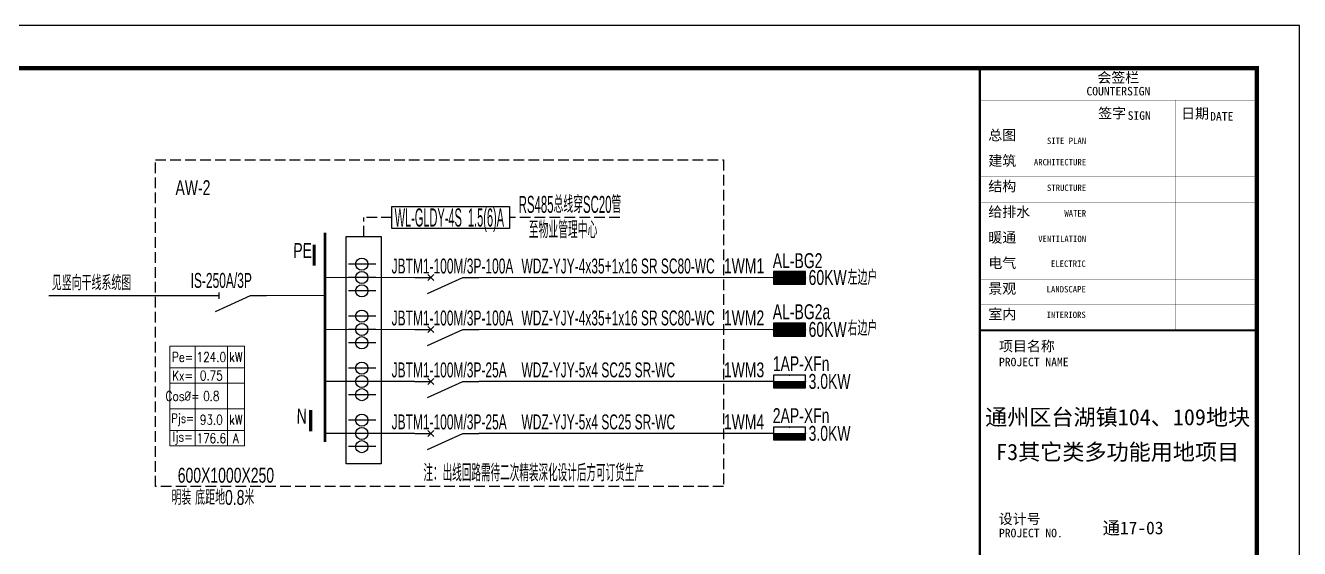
# Model space of a CAD drawing. Extents: x -292644 to 263613, y -713695 to 491457.
# Drawn here: x 176694 to 206579, y -215043 to -202777 of the extents above; entities that cross this region are included whole.
import ezdxf
from ezdxf.enums import TextEntityAlignment as Align

# ---------------------------------------------------------------- set-up
doc = ezdxf.new("R2010")
doc.units = 0
doc.header["$LTSCALE"] = 1000
doc.header["$MEASUREMENT"] = 0
doc.linetypes.add('CONTINOUS', pattern=[0])
doc.linetypes.add('DASH', pattern=[0.35, 0.25, -0.1])
doc.layers.get('0').update_dxf_attribs({"linetype": 'CONTINUOUS'})
doc.layers.get('Defpoints').update_dxf_attribs({"linetype": 'CONTINUOUS'})
for name, color, linetype in [('D-TEXT', 7, 'CONTINUOUS'), ('DQ', 7, 'CONTINOUS'), ('EL-TEXT', 3, 'CONTINUOUS'), ('ELEMENT', 3, 'CONTINUOUS'), ('EQUIP-箱柜', 3, 'CONTINUOUS'), ('SHEET_LINE', 6, 'CONTINUOUS'), ('SHEET_TEXT', 7, 'CONTINUOUS'), ('TEL_TEXT', 3, 'CONTINUOUS'), ('TEL_TITLE', 7, 'CONTINUOUS'), ('WIRE', 4, 'CONTINUOUS'), ('WIRE-照明', 1, 'CONTINUOUS'), ('字', 7, 'CONTINUOUS')]:
    doc.layers.add(name, color=color, linetype=linetype)
doc.styles.add('_COMPLEX', font='ros.shx', dxfattribs={"width": 0.6, "bigfont": 'jd.shx'})
doc.styles.add('_HZTXT', font='ROS', dxfattribs={"width": 0.8, "bigfont": 'JD'})
doc.styles.add('_TCH_LABEL', font='COMPLEX', dxfattribs={"bigfont": 'GBCBIG'})
doc.styles.add('_TEL_DIM', font='SIMPLEX', dxfattribs={"width": 0.8, "height": 3.5, "bigfont": 'HZTXT'})
doc.styles.add('B', font='ros.shx', dxfattribs={"width": 0.8, "bigfont": 'jd.shx'})
doc.styles.add('DIM_FONT', font='SIMPLEX', dxfattribs={"width": 0.7, "bigfont": 'GBCBIG'})
doc.styles.get("Standard").update_dxf_attribs({"font": 'gbenor.shx', "bigfont": 'gbcbig.shx'})
doc.styles.add('华文细黑', font='STXIHEI.TTF')

# ---------------------------------------------------------------- blocks, each defined once
blk = doc.blocks.new('A$C51FB5BAD')
at = {"layer": 'SHEET_LINE', "const_width": 50}
for points in [[(-6500, 0), (-6500, -6150), (0, -6150), (0, 0)], [(-6500, -57400), (0, -57400), (0, -6150), (-6500, -6150)]]:
    blk.add_lwpolyline(points, close=True, dxfattribs=at)
at = {"layer": 'SHEET_LINE', "const_width": 5}
for points in [[(-6500, -750), (0, -750)], [(-3914, -750), (-3914, -6150)], [(-1910, -750), (-1910, -6150)], [(-6500, -1350), (0, -1350)], [(-6500, -1950), (0, -1950)], [(-6500, -2550), (0, -2550)], [(-6500, -3150), (0, -3150)], [(-6500, -3750), (0, -3750)], [(-6500, -4350), (0, -4350)], [(-6500, -4950), (0, -4950)], [(-6500, -4950), (0, -4950)], [(-6500, -5550), (0, -5550)], [(-6500, -6150), (0, -6150)], [(-6250, -11113), (-250, -11113)]]:
    blk.add_lwpolyline(points, dxfattribs=at)
at = {"layer": 'SHEET_TEXT', "style": '华文细黑'}
for s, height, p in [('会签栏', 240, (-3250, -100)), ('COUNTERSIGN', 200, (-3250, -440))]:
    blk.add_text(s, height=height, dxfattribs=at).set_placement(p, align=Align.TOP_CENTER)
for s, height, p in [('签字', 240, (-3722, -937)), ('SIGN', 200, (-3032, -1012)), ('日期', 240, (-1779, -942)), ('DATE', 200, (-1096, -1030)), ('总图', 240, (-6300, -1450)), ('建筑', 240, (-6300, -2050)), ('结构', 240, (-6300, -2650)), ('给排水', 240, (-6300, -3250)), ('暖通', 240, (-6300, -3850)), ('电气', 240, (-6300, -4450)), ('景观', 240, (-6300, -5050)), ('室内', 240, (-6300, -5650)), ('项目名称', 240, (-6050, -6400)), ('PROJECT NAME', 200, (-6050, -6792)), ('设计号', 240, (-6054, -10452)), ('PROJECT NO.', 200, (-6050, -10803))]:
    blk.add_text(s, height=height, dxfattribs=at).set_placement(p, align=Align.TOP_LEFT)
for s, p in [('SITE PLAN', (-4006, -1630)), ('ARCHITECTURE', (-4006, -2130)), ('STRUCTURE', (-4006, -2730)), ('WATER', (-4006, -3330)), ('VENTILATION', (-4006, -3930)), ('ELECTRIC', (-4014, -4511)), ('LANDSCAPE', (-4014, -5111)), ('INTERIORS', (-4014, -5711))]:
    blk.add_text(s, height=150, dxfattribs=at).set_placement(p, align=Align.TOP_RIGHT)
at = {"layer": '字', "width": 78154.16, "attachment_point": 5, "style": '华文细黑'}
for s, insert, char_height in [('通州区台湖镇104、109地块', (-3267, -8206), 380), ('F3其它类多功能用地项目', (-3267, -9023), 380), ('通17-03', (-2906, -10797), 300)]:
    blk.add_mtext(s, dxfattribs=dict(at, insert=insert, char_height=char_height))
blk = doc.blocks.new('M_M8')
for p, q in [((-0.25, -0.2), (0, -0.75)), ((0.05, -0.25), (-0.05, -0.25))]:
    blk.add_line(p, q)
for points in [[(0, 0), (0, -0.25)], [(0, -0.75), (0, -1)]]:
    blk.add_lwpolyline(points)
at = {"style": 'DIM_FONT', "width": 0.8, "flags": 9}
blk.add_attdef('S', (0.25, -0.5), '', height=0.2, dxfattribs=at)
blk = doc.blocks.new('M_M7')
for p, q in [((-0.25, -0.2), (0, -0.75)), ((-0.047, -0.297), (0.047, -0.203)), ((-0.047, -0.203), (0.047, -0.297))]:
    blk.add_line(p, q)
for points in [[(0, 0), (0, -0.25)], [(0, -0.75), (0, -1)]]:
    blk.add_lwpolyline(points)
at = {"width": 0.8, "flags": 9}
blk.add_attdef('S', (0.25, -0.5), '', height=0.2, dxfattribs=at)
blk = doc.blocks.new('*X9')
at = {"color": 0}
for p, q in [((-250, 33), (-83, 200)), ((-250, 68), (-118, 200)), ((-250, 104), (-154, 200)), ((-250, 139), (-189, 200)), ((-250, 174), (-224, 200)), ((-247, 0), (-47, 200)), ((-212, 0), (-12, 200)), ((-177, 0), (23, 200)), ((-141, 0), (59, 200)), ((-106, 0), (94, 200)), ((-71, 0), (129, 200)), ((-35, 0), (165, 200)), ((0, 0), (200, 200)), ((35, 0), (235, 200)), ((71, 0), (250, 179)), ((106, 0), (250, 144)), ((141, 0), (250, 109)), ((177, 0), (250, 73)), ((212, 0), (250, 38)), ((247, 0), (250, 3))]:
    blk.add_line(p, q, dxfattribs=at)
blk = doc.blocks.new('$equip$00001421')
for p, q in [((0.75, 0.6), (-0.75, 0.6)), ((-0.75, 0.6), (-0.75, 0)), ((0.75, 0), (0.75, 0.6)), ((-0.75, 0), (0.75, 0))]:
    blk.add_line(p, q)
at = {"const_width": 0.6}
blk.add_lwpolyline([(-0.75, 0.3), (0.75, 0.3)], dxfattribs=at)
for p in [(0, 0.6), (-0.75, 0.3), (0, 0), (0.75, 0.3)]:
    blk.add_point(p)
at = {"xscale": 0.00300000000061118, "yscale": 0.00300000000061118, "zscale": 0.00300000000061118}
blk.add_blockref('*X9', (0, 0), dxfattribs=at)
at = {"style": '_TCH_LABEL', "flags": 9}
blk.add_attdef('A', (0, 0), '', height=0.00002, dxfattribs=at)
blk = doc.blocks.new('*X16')
at = {"color": 0}
for p, q in [((-250, 33), (-183, 100)), ((-250, 68), (-218, 100)), ((-247, 0), (-147, 100)), ((-212, 0), (-112, 100)), ((-177, 0), (-77, 100)), ((-141, 0), (-41, 100)), ((-106, 0), (-6, 100)), ((-71, 0), (29, 100)), ((-35, 0), (65, 100)), ((0, 0), (100, 100)), ((35, 0), (135, 100)), ((71, 0), (171, 100)), ((106, 0), (206, 100)), ((141, 0), (241, 100)), ((177, 0), (250, 73)), ((212, 0), (250, 38)), ((247, 0), (250, 3))]:
    blk.add_line(p, q, dxfattribs=at)
blk = doc.blocks.new('$equip$00001414')
for p, q in [((0.75, 0.6), (-0.75, 0.6)), ((-0.75, 0.6), (-0.75, 0)), ((0.75, 0), (0.75, 0.6)), ((-0.75, 0.3), (0.75, 0.3)), ((-0.75, 0), (0.75, 0))]:
    blk.add_line(p, q)
at = {"const_width": 0.3}
blk.add_lwpolyline([(-0.75, 0.15), (0.75, 0.15)], dxfattribs=at)
for p in [(0, 0.6), (-0.75, 0.3), (0, 0), (0.75, 0.3)]:
    blk.add_point(p)
at = {"xscale": 0.00300000000061118, "yscale": 0.00300000000061118, "zscale": 0.00300000000061118}
blk.add_blockref('*X16', (0, 0), dxfattribs=at)
at = {"style": '_TCH_LABEL', "flags": 9}
blk.add_attdef('A', (0, 0), '', height=0.00002, dxfattribs=at)
blk = doc.blocks.new('*T97')
at = {"layer": 'Defpoints', "color": 8, "linetype": 'ByBlock', "lineweight": 0, "transparency": 16777216}
for p, q in [((0, 0), (1749, 0)), ((0, 0), (0, -2340)), ((593, 0), (593, -2340)), ((1346, 0), (1346, -2340)), ((1749, 0), (1749, -2340)), ((0, -510), (1749, -510)), ((0, -870), (1749, -870)), ((0, -1470), (1749, -1470)), ((0, -1980), (1749, -1980)), ((0, -2340), (1749, -2340))]:
    blk.add_line(p, q, dxfattribs=at)
at = {"color": 0, "transparency": 16777216, "attachment_point": 5, "style": '_TEL_DIM'}
for s, insert, char_height, width in [('Pe=', (297, -255), 225, 593.32), ('124.0', (970, -255), 225, 752.36), ('kW', (1547, -255), 225, 402.96), ('Kx=', (297, -690), 225, 593.32), ('0.75', (970, -690), 225, 752.36), ('Cos{\\fISOCPEUR|b0|i0|c0|p34;%%C}=', (297, -1170), 225, 593.32), ('0.8', (970, -1170), 225, 752.36), ('Pjs=', (297, -1725), 210, 593.32), ('93.0', (970, -1725), 225, 752.36), ('kW', (1547, -1725), 225, 402.96), ('Ijs=', (297, -2160), 225, 593.32), ('176.6', (970, -2160), 225, 752.36), ('A', (1547, -2160), 225, 402.96)]:
    blk.add_mtext(s, dxfattribs=dict(at, insert=insert, char_height=char_height, width=width))

msp = doc.modelspace()

# ---------------------------------------------------------------- linework, layer by layer
at = {"linetype": 'DASH'}
for p, q in [((179740, -213592), (179740, -205930)), ((179740, -205930), (193068, -205930)), ((193068, -205930), (193068, -213592)), ((193068, -213592), (179740, -213592))]:
    msp.add_line(p, q, dxfattribs=at)
at = {"color": 2, "elevation": 0}
msp.add_lwpolyline([(185291, -207021), (188048, -207021), (188048, -207540), (185291, -207540)], close=True, dxfattribs=at)
at = {"linetype": 'Continuous', "const_width": 72.9}
for points in [[(183463, -207913), (183463, -208410)], [(183383, -211796), (183383, -212293)]]:
    msp.add_lwpolyline(points, dxfattribs=at)
at = {"color": 2}
for centre in [(184581, -208375), (184581, -208687), (184581, -208998), (184581, -209594), (184581, -209906), (184581, -210217), (184581, -210813), (184581, -211125), (184581, -211435), (184581, -212032), (184581, -212344), (184581, -212654)]:
    msp.add_circle(centre, 143, dxfattribs=at)
at = {"layer": 'ELEMENT'}
msp.add_lwpolyline([(184216, -207725), (185039, -207725), (185039, -213055), (184216, -213055)], close=True, dxfattribs=at)
at = {"layer": 'TEL_TITLE'}
msp.add_lwpolyline([(101479, -262177), (206579, -262177), (206579, -202777), (101479, -202777)], close=True, dxfattribs=at)
at = {"layer": 'TEL_TITLE', "const_width": 100}
msp.add_lwpolyline([(103979, -261177), (205579, -261177), (205579, -203777), (103979, -203777)], close=True, dxfattribs=at)
at = {"layer": 'WIRE', "color": 4}
for p, q in [((184915, -208375), (184273, -208375)), ((184915, -208687), (184273, -208687)), ((184915, -208998), (184273, -208998)), ((184915, -209594), (184273, -209594)), ((184915, -209906), (184273, -209906)), ((184915, -210217), (184273, -210217)), ((184915, -210813), (184273, -210813)), ((184915, -211125), (184273, -211125)), ((184915, -211435), (184273, -211435)), ((184915, -212032), (184273, -212032)), ((184915, -212344), (184273, -212344)), ((184915, -212654), (184273, -212654))]:
    msp.add_line(p, q, dxfattribs=at)
at = {"layer": 'WIRE-照明', "linetype": 'DASH'}
for p, q in [((184627, -207725), (184627, -207281, 0)), ((185291, -207281, 0), (184627, -207281, 0)), ((190637, -207281, 0), (188048, -207281, 0))]:
    msp.add_line(p, q, dxfattribs=at)
at = {"layer": 'WIRE-照明'}
msp.add_line((177240, -209111), (180851, -209111), dxfattribs=at)
at = {"layer": 'WIRE-照明', "const_width": 60}
msp.add_lwpolyline([(183720, -207639), (183720, -212545)], dxfattribs=at)
at = {"layer": 'WIRE-照明', "linetype": 'Continuous'}
for points, const_width in [([(183720, -208687), (185826, -208687)], 30), ([(187326, -208687), (194242, -208687)], 30), ([(182129, -209111), (182702, -209111)], 25), ([(182702, -209111), (183720, -209111)], 25), ([(183720, -209906), (185826, -209906)], 30), ([(187326, -209906), (194242, -209906)], 30), ([(183720, -211125), (185826, -211125)], 30), ([(187326, -211125), (194242, -211125)], 30), ([(183720, -212344), (185826, -212344)], 30), ([(187326, -212344), (194242, -212344)], 30)]:
    msp.add_lwpolyline(points, dxfattribs=dict(at, const_width=const_width))

# ---------------------------------------------------------------- block references
for name, p in [('A$C51FB5BAD', (205579, -203777)), ('*T97', (180083, -210297))]:
    msp.add_blockref(name, p)
at = {"layer": 'DQ', "xscale": 1500, "yscale": 1500, "zscale": 1500, "rotation": 90}
msp.add_blockref('M_M8', (180851, -209111), dxfattribs=at)
at = {"layer": 'ELEMENT', "xscale": 1500, "yscale": 1500, "zscale": 1500, "rotation": 90}
for p in [(185826, -208687), (185826, -209906), (185826, -211125), (185826, -212344)]:
    msp.add_blockref('M_M7', p, dxfattribs=at)
at = {"layer": 'EQUIP-箱柜', "xscale": 500, "yscale": 500, "zscale": 500}
for name, p in [('$equip$00001421', (194617, -208843)), ('$equip$00001421', (194617, -210061)), ('$equip$00001414', (194617, -211275)), ('$equip$00001414', (194617, -212494))]:
    msp.add_blockref(name, p, dxfattribs=at)

# ---------------------------------------------------------------- texts
at = {"layer": 'D-TEXT', "color": 0, "style": '_HZTXT', "width": 0.45}
msp.add_text('WL-GLDY-4S  1.5(6)A', height=428.57, dxfattribs=at).set_placement((185354, -207494))
at = {"layer": 'D-TEXT', "style": '_HZTXT', "width": 0.45}
msp.add_text('注：出线回路需待二次精装深化设计后方可订货生产', height=400, dxfattribs=at).set_placement((186028, -213468))
at = {"layer": 'EL-TEXT', "color": 255, "style": '_HZTXT', "width": 0.5}
for s, p in [('RS485总线穿SC20管', (188263, -207172, 0)), ('至物业管理中心', (188500, -207769, 0))]:
    msp.add_text(s, height=400, dxfattribs=at).set_placement(p)
at = {"layer": 'TEL_TEXT', "ltscale": 2, "style": '_COMPLEX'}
for s, width, p in [('AW-2', 0.7, (180213, -206755)), ('JBTM1-100M/3P-100A', 0.6, (185282, -208592)), ('WDZ-YJY-4x35+1x16 SR SC80-WC', 0.6, (188329, -208592)), ('1WM1', 0.7, (193076, -208590)), ('AL-BG2', 0.7, (194223, -208467)), ('IS-250A/3P', 0.6, (180568, -208930)), ('60KW', 0.7, (195064, -208861)), ('左边户', 0.7, (195977, -208861)), ('JBTM1-100M/3P-100A', 0.6, (185282, -209811)), ('WDZ-YJY-4x35+1x16 SR SC80-WC', 0.6, (188329, -209811)), ('1WM2', 0.7, (193076, -209809)), ('AL-BG2a', 0.7, (194223, -209665)), ('60KW', 0.7, (195064, -210079)), ('右边户', 0.7, (195977, -210050)), ('JBTM1-100M/3P-25A', 0.6, (185282, -211029)), ('WDZ-YJY-5x4 SC25 SR-WC', 0.6, (188329, -211029)), ('1WM3', 0.7, (193076, -211027)), ('1AP-XFn', 0.7, (194223, -210883)), ('3.0KW', 0.7, (195064, -211298)), ('JBTM1-100M/3P-25A', 0.6, (185282, -212248)), ('2AP-XFn', 0.7, (194223, -212102)), ('WDZ-YJY-5x4 SC25 SR-WC', 0.6, (188329, -212248)), ('1WM4', 0.7, (193076, -212246)), ('3.0KW', 0.7, (195064, -212517))]:
    msp.add_text(s, height=350, dxfattribs=dict(at, width=width)).set_placement(p)
at = {"layer": 'TEL_TEXT', "linetype": 'Continuous', "style": 'B', "oblique": 0.7, "width": 0.7}
for s, p in [('PE', (182974, -208228)), ('见竖向干线系统图', (177310, -208987)), ('N', (183053, -212111)), ('600X1000X250', (180264, -213499)), ('明装 底距地0.8米', (180117, -214020))]:
    msp.add_text(s, height=350, dxfattribs=at).set_placement(p)

doc.saveas('drawing.dxf')
